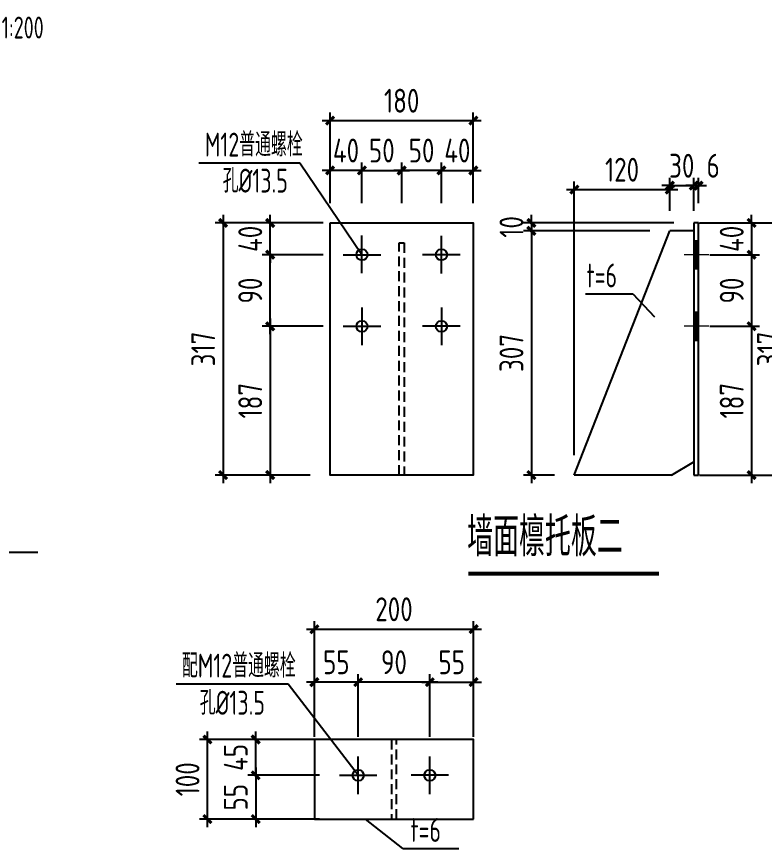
# Model space of a CAD drawing. Extents: x 180850 to 1399066, y 113487 to 334416.
# Drawn here: x 1097858 to 1116649, y 174952 to 195868 of the extents above; entities that cross this region are included whole.
import ezdxf

# ---------------------------------------------------------------- set-up
doc = ezdxf.new("R2010")
doc.units = 0
doc.header["$LTSCALE"] = 1000
doc.linetypes.add('DASHED', pattern=[0.75, 0.5, -0.25])
doc.linetypes.add('DOTE', pattern=[2.42, 2, -0.2, 0.02, -0.2])
for name, color, linetype in [('AXIS', 3, 'Continuous'), ('DOTE', 1, 'Continuous'), ('NUM', 7, 'Continuous'), ('PUB_TEXT', 7, 'Continuous'), ('PZ', 202, 'Continuous'), ('板', 243, 'Continuous'), ('框线', 252, 'Continuous')]:
    doc.layers.add(name, color=color, linetype=linetype)
doc.layers.add('螺栓', color=15, linetype='Continuous', lineweight=18)
doc.styles.add('TSSD_Dimension', font='Tssdeng.shx', dxfattribs={"width": 0.8, "bigfont": 'hztxt.shx'})
doc.styles.add('TSSD_Norm', font='tssdeng.shx', dxfattribs={"bigfont": 'hztxt.shx'})
doc.styles.add('标准字体', font='tssdeng.shx', dxfattribs={"width": 0.7, "bigfont": 'tssdchn.shx'})
doc.dimstyles.new('TSSD_20_200', dxfattribs={"dimtxt": 600, "dimasz": 200, "dimexe": 200, "dimexo": 500, "dimgap": 200, "dimtad": 1, "dimdec": 0, "dimlfac": 0.05, "dimzin": 0, "dimdsep": 46, "dimtxsty": 'TSSD_Dimension', "dimblk": 'ARCHTICK', "dimblk1": 'ARCHTICK', "dimblk2": 'ARCHTICK', "dimcen": 0, "dimdle": 200, "dimclrt": 7, "dimadec": 0, "dimazin": 0, "dimtfac": 1, "dimtdec": 0, "dimtix": 1, "dimtmove": 2, "dimatfit": 3, "dimfxl": 1, "dimtolj": 1, "dimtzin": 0, "dimarcsym": 0})

# ---------------------------------------------------------------- blocks, each defined once
blk = doc.blocks.new('_ArchTick')
at = {"color": 0, "linetype": 'ByBlock', "const_width": 0.4}
blk.add_lwpolyline([(-0.5, -0.5), (0.5, 0.5)], dxfattribs=at)
blk = doc.blocks.new('*D791')
at = {"layer": 'AXIS', "color": 0, "linetype": 'ByBlock', "lineweight": -2, "transparency": 16777216}
for p, q in [((1104229, 188280), (1104229, 184140)), ((1105563, 188080), (1104029, 188080)), ((1105235, 184340), (1104029, 184340))]:
    blk.add_line(p, q, dxfattribs=at)
at = {"layer": 'Defpoints', "color": 0, "linetype": 'ByBlock', "transparency": 16777216}
for p in [(1106063, 188080), (1104229, 184340), (1105735, 184340)]:
    blk.add_point(p, dxfattribs=at)
at = {"layer": 'AXIS', "color": 0, "linetype": 'ByBlock', "lineweight": -2, "transparency": 16777216, "xscale": 200, "yscale": 200, "zscale": 200}
for p, rotation in [((1104229, 188080), 90), ((1104229, 184340), 270)]:
    blk.add_blockref('_ArchTick', p, dxfattribs=dict(at, rotation=rotation))
at = {"layer": 'AXIS', "color": 7, "linetype": 'ByBlock', "transparency": 16777216, "insert": (1103729, 186210), "char_height": 600, "attachment_point": 5, "rotation": 90, "style": 'TSSD_Dimension'}
blk.add_mtext('\\A1;187', dxfattribs=at)
blk = doc.blocks.new('*D792')
at = {"layer": 'AXIS', "color": 0, "linetype": 'ByBlock', "lineweight": -2, "transparency": 16777216}
for p, q in [((1104229, 187880), (1104229, 190080)), ((1105563, 189880), (1104029, 189880)), ((1105563, 188080), (1104029, 188080))]:
    blk.add_line(p, q, dxfattribs=at)
at = {"layer": 'Defpoints', "color": 0, "linetype": 'ByBlock', "transparency": 16777216}
for p in [(1104229, 189880), (1106063, 189880), (1106063, 188080)]:
    blk.add_point(p, dxfattribs=at)
at = {"layer": 'AXIS', "color": 0, "linetype": 'ByBlock', "lineweight": -2, "transparency": 16777216, "xscale": 200, "yscale": 200, "zscale": 200}
for p, rotation in [((1104229, 189880), 90), ((1104229, 188080), 270)]:
    blk.add_blockref('_ArchTick', p, dxfattribs=dict(at, rotation=rotation))
at = {"layer": 'AXIS', "color": 7, "linetype": 'ByBlock', "transparency": 16777216, "insert": (1103729, 188980), "char_height": 600, "attachment_point": 5, "rotation": 90, "style": 'TSSD_Dimension'}
blk.add_mtext('\\A1;90', dxfattribs=at)
blk = doc.blocks.new('*D726')
at = {"layer": 'AXIS', "color": 0, "linetype": 'ByBlock', "lineweight": -2, "transparency": 16777216}
for p, q in [((1107535, 191180), (1107535, 192200)), ((1108533, 191180), (1108533, 192200)), ((1107535, 192000), (1107335, 192000)), ((1108533, 192000), (1107535, 192000)), ((1108533, 192000), (1108733, 192000))]:
    blk.add_line(p, q, dxfattribs=at)
at = {"layer": 'Defpoints', "color": 0, "linetype": 'ByBlock', "transparency": 16777216}
for p in [(1107535, 192000), (1107535, 190680), (1108533, 190680)]:
    blk.add_point(p, dxfattribs=at)
at = {"layer": 'AXIS', "color": 0, "linetype": 'ByBlock', "lineweight": -2, "transparency": 16777216, "xscale": 200, "yscale": 200, "zscale": 200}
blk.add_blockref('_ArchTick', (1107535, 192000), dxfattribs=at)
at = {"layer": 'AXIS', "color": 0, "linetype": 'ByBlock', "lineweight": -2, "transparency": 16777216, "xscale": 200, "yscale": 200, "zscale": 200, "rotation": 180}
blk.add_blockref('_ArchTick', (1108533, 192000), dxfattribs=at)
at = {"layer": 'AXIS', "color": 7, "linetype": 'ByBlock', "transparency": 16777216, "insert": (1108034, 192500), "char_height": 600, "attachment_point": 5, "style": 'TSSD_Dimension'}
blk.add_mtext('\\A1;50', dxfattribs=at)
blk = doc.blocks.new('*D727')
at = {"layer": 'AXIS', "color": 0, "linetype": 'ByBlock', "lineweight": -2, "transparency": 16777216}
for p, q in [((1106535, 191180), (1106535, 192200)), ((1107535, 191180), (1107535, 192200)), ((1106535, 192000), (1106335, 192000)), ((1106535, 192000), (1107535, 192000)), ((1107535, 192000), (1107735, 192000))]:
    blk.add_line(p, q, dxfattribs=at)
at = {"layer": 'Defpoints', "color": 0, "linetype": 'ByBlock', "transparency": 16777216}
for p in [(1107535, 192000), (1106535, 190680), (1107535, 190680)]:
    blk.add_point(p, dxfattribs=at)
at = {"layer": 'AXIS', "color": 0, "linetype": 'ByBlock', "lineweight": -2, "transparency": 16777216, "xscale": 200, "yscale": 200, "zscale": 200}
blk.add_blockref('_ArchTick', (1106535, 192000), dxfattribs=at)
at = {"layer": 'AXIS', "color": 0, "linetype": 'ByBlock', "lineweight": -2, "transparency": 16777216, "xscale": 200, "yscale": 200, "zscale": 200, "rotation": 180}
blk.add_blockref('_ArchTick', (1107535, 192000), dxfattribs=at)
at = {"layer": 'AXIS', "color": 7, "linetype": 'ByBlock', "transparency": 16777216, "insert": (1107035, 192500), "char_height": 600, "attachment_point": 5, "style": 'TSSD_Dimension'}
blk.add_mtext('\\A1;50', dxfattribs=at)
blk = doc.blocks.new('*D728')
at = {"layer": 'AXIS', "color": 0, "linetype": 'ByBlock', "lineweight": -2, "transparency": 16777216}
for p, q in [((1105735, 191180), (1105735, 192200)), ((1106535, 191180), (1106535, 192200)), ((1105735, 192000), (1105535, 192000)), ((1106535, 192000), (1105735, 192000)), ((1106535, 192000), (1106735, 192000))]:
    blk.add_line(p, q, dxfattribs=at)
at = {"layer": 'Defpoints', "color": 0, "linetype": 'ByBlock', "transparency": 16777216}
for p in [(1105735, 192000), (1105735, 190680), (1106535, 190680)]:
    blk.add_point(p, dxfattribs=at)
at = {"layer": 'AXIS', "color": 0, "linetype": 'ByBlock', "lineweight": -2, "transparency": 16777216, "xscale": 200, "yscale": 200, "zscale": 200}
blk.add_blockref('_ArchTick', (1105735, 192000), dxfattribs=at)
at = {"layer": 'AXIS', "color": 0, "linetype": 'ByBlock', "lineweight": -2, "transparency": 16777216, "xscale": 200, "yscale": 200, "zscale": 200, "rotation": 180}
blk.add_blockref('_ArchTick', (1106535, 192000), dxfattribs=at)
at = {"layer": 'AXIS', "color": 7, "linetype": 'ByBlock', "transparency": 16777216, "insert": (1106135, 192500), "char_height": 600, "attachment_point": 5, "style": 'TSSD_Dimension'}
blk.add_mtext('\\A1;40', dxfattribs=at)
blk = doc.blocks.new('*D729')
at = {"layer": 'AXIS', "color": 0, "linetype": 'ByBlock', "lineweight": -2, "transparency": 16777216}
for p, q in [((1108534, 191180), (1108534, 192200)), ((1109335, 191180), (1109335, 192200)), ((1108534, 192000), (1108334, 192000)), ((1108534, 192000), (1109335, 192000)), ((1109335, 192000), (1109535, 192000))]:
    blk.add_line(p, q, dxfattribs=at)
at = {"layer": 'Defpoints', "color": 0, "linetype": 'ByBlock', "transparency": 16777216}
for p in [(1109335, 192000), (1108534, 190680), (1109335, 190680)]:
    blk.add_point(p, dxfattribs=at)
at = {"layer": 'AXIS', "color": 0, "linetype": 'ByBlock', "lineweight": -2, "transparency": 16777216, "xscale": 200, "yscale": 200, "zscale": 200}
blk.add_blockref('_ArchTick', (1108534, 192000), dxfattribs=at)
at = {"layer": 'AXIS', "color": 0, "linetype": 'ByBlock', "lineweight": -2, "transparency": 16777216, "xscale": 200, "yscale": 200, "zscale": 200, "rotation": 180}
blk.add_blockref('_ArchTick', (1109335, 192000), dxfattribs=at)
at = {"layer": 'AXIS', "color": 7, "linetype": 'ByBlock', "transparency": 16777216, "insert": (1108934, 192500), "char_height": 600, "attachment_point": 5, "style": 'TSSD_Dimension'}
blk.add_mtext('\\A1;40', dxfattribs=at)
blk = doc.blocks.new('*D730')
at = {"layer": 'AXIS', "color": 0, "linetype": 'ByBlock', "lineweight": -2, "transparency": 16777216}
for p, q in [((1105735, 191180), (1105735, 193453)), ((1109335, 191180), (1109335, 193453)), ((1105535, 193253), (1109535, 193253))]:
    blk.add_line(p, q, dxfattribs=at)
at = {"layer": 'Defpoints', "color": 0, "linetype": 'ByBlock', "transparency": 16777216}
for p in [(1109335, 193253), (1105735, 190680), (1109335, 190680)]:
    blk.add_point(p, dxfattribs=at)
at = {"layer": 'AXIS', "color": 0, "linetype": 'ByBlock', "lineweight": -2, "transparency": 16777216, "xscale": 200, "yscale": 200, "zscale": 200, "rotation": 180}
blk.add_blockref('_ArchTick', (1105735, 193253), dxfattribs=at)
at = {"layer": 'AXIS', "color": 0, "linetype": 'ByBlock', "lineweight": -2, "transparency": 16777216, "xscale": 200, "yscale": 200, "zscale": 200}
blk.add_blockref('_ArchTick', (1109335, 193253), dxfattribs=at)
at = {"layer": 'AXIS', "color": 7, "linetype": 'ByBlock', "transparency": 16777216, "insert": (1107535, 193753), "char_height": 600, "attachment_point": 5, "style": 'TSSD_Dimension'}
blk.add_mtext('\\A1;180', dxfattribs=at)
blk = doc.blocks.new('*D731')
at = {"layer": 'AXIS', "color": 0, "linetype": 'ByBlock', "lineweight": -2, "transparency": 16777216}
for p, q in [((1103046, 190880), (1103046, 184140)), ((1105235, 190680), (1102846, 190680)), ((1105235, 184340), (1102846, 184340))]:
    blk.add_line(p, q, dxfattribs=at)
at = {"layer": 'Defpoints', "color": 0, "linetype": 'ByBlock', "transparency": 16777216}
for p in [(1105735, 190680), (1103046, 184340), (1105735, 184340)]:
    blk.add_point(p, dxfattribs=at)
at = {"layer": 'AXIS', "color": 0, "linetype": 'ByBlock', "lineweight": -2, "transparency": 16777216, "xscale": 200, "yscale": 200, "zscale": 200}
for p, rotation in [((1103046, 190680), 90), ((1103046, 184340), 270)]:
    blk.add_blockref('_ArchTick', p, dxfattribs=dict(at, rotation=rotation))
at = {"layer": 'AXIS', "color": 7, "linetype": 'ByBlock', "transparency": 16777216, "insert": (1102546, 187510), "char_height": 600, "attachment_point": 5, "rotation": 90, "style": 'TSSD_Dimension'}
blk.add_mtext('\\A1;317', dxfattribs=at)
blk = doc.blocks.new('*D793')
at = {"layer": 'AXIS', "color": 0, "linetype": 'ByBlock', "lineweight": -2, "transparency": 16777216}
for p, q in [((1104229, 190680), (1104229, 190880)), ((1105563, 190680), (1104029, 190680)), ((1104229, 189880), (1104229, 190680)), ((1105563, 189880), (1104029, 189880)), ((1104229, 189880), (1104229, 189680))]:
    blk.add_line(p, q, dxfattribs=at)
at = {"layer": 'Defpoints', "color": 0, "linetype": 'ByBlock', "transparency": 16777216}
for p in [(1104229, 190680), (1106063, 190680), (1106063, 189880)]:
    blk.add_point(p, dxfattribs=at)
at = {"layer": 'AXIS', "color": 0, "linetype": 'ByBlock', "lineweight": -2, "transparency": 16777216, "xscale": 200, "yscale": 200, "zscale": 200}
for p, rotation in [((1104229, 190680), 270), ((1104229, 189880), 90)]:
    blk.add_blockref('_ArchTick', p, dxfattribs=dict(at, rotation=rotation))
at = {"layer": 'AXIS', "color": 7, "linetype": 'ByBlock', "transparency": 16777216, "insert": (1103729, 190280), "char_height": 600, "attachment_point": 5, "rotation": 90, "style": 'TSSD_Dimension'}
blk.add_mtext('\\A1;40', dxfattribs=at)
blk = doc.blocks.new('*D732')
at = {"layer": 'AXIS', "color": 0, "linetype": 'ByBlock', "lineweight": -2, "transparency": 16777216}
for p, q in [((1117266, 190880), (1117266, 184140)), ((1115020, 190680), (1117466, 190680)), ((1115020, 184340), (1117466, 184340))]:
    blk.add_line(p, q, dxfattribs=at)
at = {"layer": 'Defpoints', "color": 0, "linetype": 'ByBlock', "transparency": 16777216}
for p in [(1114520, 190680), (1114520, 184340), (1117266, 184340)]:
    blk.add_point(p, dxfattribs=at)
at = {"layer": 'AXIS', "color": 0, "linetype": 'ByBlock', "lineweight": -2, "transparency": 16777216, "xscale": 200, "yscale": 200, "zscale": 200}
for p, rotation in [((1117266, 190680), 90), ((1117266, 184340), 270)]:
    blk.add_blockref('_ArchTick', p, dxfattribs=dict(at, rotation=rotation))
at = {"layer": 'AXIS', "color": 7, "linetype": 'ByBlock', "transparency": 16777216, "insert": (1116766, 187510), "char_height": 600, "attachment_point": 5, "rotation": 90, "style": 'TSSD_Dimension'}
blk.add_mtext('\\A1;317', dxfattribs=at)
blk = doc.blocks.new('*D733')
at = {"layer": 'AXIS', "color": 0, "linetype": 'ByBlock', "lineweight": -2, "transparency": 16777216}
for p, q in [((1114273, 190980), (1114273, 191818)), ((1114873, 190980), (1114873, 191818)), ((1114273, 191618), (1114073, 191618)), ((1114273, 191618), (1114873, 191618)), ((1114873, 191618), (1115073, 191618))]:
    blk.add_line(p, q, dxfattribs=at)
at = {"layer": 'Defpoints', "color": 0, "linetype": 'ByBlock', "transparency": 16777216}
for p in [(1114873, 191618), (1114273, 190480), (1114873, 190480)]:
    blk.add_point(p, dxfattribs=at)
at = {"layer": 'AXIS', "color": 0, "linetype": 'ByBlock', "lineweight": -2, "transparency": 16777216, "xscale": 200, "yscale": 200, "zscale": 200}
blk.add_blockref('_ArchTick', (1114273, 191618), dxfattribs=at)
at = {"layer": 'AXIS', "color": 0, "linetype": 'ByBlock', "lineweight": -2, "transparency": 16777216, "xscale": 200, "yscale": 200, "zscale": 200, "rotation": 180}
blk.add_blockref('_ArchTick', (1114873, 191618), dxfattribs=at)
at = {"layer": 'AXIS', "color": 7, "linetype": 'ByBlock', "transparency": 16777216, "insert": (1114573, 192118), "char_height": 600, "attachment_point": 5, "style": 'TSSD_Dimension'}
blk.add_mtext('\\A1;30', dxfattribs=at)
blk = doc.blocks.new('*D734')
at = {"layer": 'AXIS', "color": 0, "linetype": 'ByBlock', "lineweight": -2, "transparency": 16777216}
for p, q in [((1116329, 188280), (1116329, 184140)), ((1115282, 188080), (1116529, 188080)), ((1115020, 184340), (1116529, 184340))]:
    blk.add_line(p, q, dxfattribs=at)
at = {"layer": 'Defpoints', "color": 0, "linetype": 'ByBlock', "transparency": 16777216}
for p in [(1114782, 188080), (1114520, 184340), (1116329, 184340)]:
    blk.add_point(p, dxfattribs=at)
at = {"layer": 'AXIS', "color": 0, "linetype": 'ByBlock', "lineweight": -2, "transparency": 16777216, "xscale": 200, "yscale": 200, "zscale": 200}
for p, rotation in [((1116329, 188080), 90), ((1116329, 184340), 270)]:
    blk.add_blockref('_ArchTick', p, dxfattribs=dict(at, rotation=rotation))
at = {"layer": 'AXIS', "color": 7, "linetype": 'ByBlock', "transparency": 16777216, "insert": (1115829, 186210), "char_height": 600, "attachment_point": 5, "rotation": 90, "style": 'TSSD_Dimension'}
blk.add_mtext('\\A1;187', dxfattribs=at)
blk = doc.blocks.new('*D735')
at = {"layer": 'AXIS', "color": 0, "linetype": 'ByBlock', "lineweight": -2, "transparency": 16777216}
for p, q in [((1116329, 190080), (1116329, 187880)), ((1115282, 189880), (1116529, 189880)), ((1115282, 188080), (1116529, 188080))]:
    blk.add_line(p, q, dxfattribs=at)
at = {"layer": 'Defpoints', "color": 0, "linetype": 'ByBlock', "transparency": 16777216}
for p in [(1114782, 189880), (1114782, 188080), (1116329, 188080)]:
    blk.add_point(p, dxfattribs=at)
at = {"layer": 'AXIS', "color": 0, "linetype": 'ByBlock', "lineweight": -2, "transparency": 16777216, "xscale": 200, "yscale": 200, "zscale": 200}
for p, rotation in [((1116329, 189880), 90), ((1116329, 188080), 270)]:
    blk.add_blockref('_ArchTick', p, dxfattribs=dict(at, rotation=rotation))
at = {"layer": 'AXIS', "color": 7, "linetype": 'ByBlock', "transparency": 16777216, "insert": (1115829, 188980), "char_height": 600, "attachment_point": 5, "rotation": 90, "style": 'TSSD_Dimension'}
blk.add_mtext('\\A1;90', dxfattribs=at)
blk = doc.blocks.new('*D736')
at = {"layer": 'AXIS', "color": 0, "linetype": 'ByBlock', "lineweight": -2, "transparency": 16777216}
for p, q in [((1116329, 190680), (1116329, 190880)), ((1115020, 190680), (1116529, 190680)), ((1116329, 190680), (1116329, 189880)), ((1115282, 189880), (1116529, 189880)), ((1116329, 189880), (1116329, 189680))]:
    blk.add_line(p, q, dxfattribs=at)
at = {"layer": 'Defpoints', "color": 0, "linetype": 'ByBlock', "transparency": 16777216}
for p in [(1114520, 190680), (1114782, 189880), (1116329, 189880)]:
    blk.add_point(p, dxfattribs=at)
at = {"layer": 'AXIS', "color": 0, "linetype": 'ByBlock', "lineweight": -2, "transparency": 16777216, "xscale": 200, "yscale": 200, "zscale": 200}
for p, rotation in [((1116329, 190680), 270), ((1116329, 189880), 90)]:
    blk.add_blockref('_ArchTick', p, dxfattribs=dict(at, rotation=rotation))
at = {"layer": 'AXIS', "color": 7, "linetype": 'ByBlock', "transparency": 16777216, "insert": (1115829, 190280), "char_height": 600, "attachment_point": 5, "rotation": 90, "style": 'TSSD_Dimension'}
blk.add_mtext('\\A1;40', dxfattribs=at)
blk = doc.blocks.new('*D737')
at = {"layer": 'AXIS', "color": 0, "linetype": 'ByBlock', "lineweight": -2, "transparency": 16777216}
for p, q in [((1110794, 190680), (1110794, 184140)), ((1113773, 190480), (1110594, 190480)), ((1111373, 184340), (1110594, 184340))]:
    blk.add_line(p, q, dxfattribs=at)
at = {"layer": 'Defpoints', "color": 0, "linetype": 'ByBlock', "transparency": 16777216}
for p in [(1114273, 190480), (1110794, 184340), (1111873, 184340)]:
    blk.add_point(p, dxfattribs=at)
at = {"layer": 'AXIS', "color": 0, "linetype": 'ByBlock', "lineweight": -2, "transparency": 16777216, "xscale": 200, "yscale": 200, "zscale": 200}
for p, rotation in [((1110794, 190480), 90), ((1110794, 184340), 270)]:
    blk.add_blockref('_ArchTick', p, dxfattribs=dict(at, rotation=rotation))
at = {"layer": 'AXIS', "color": 7, "linetype": 'ByBlock', "transparency": 16777216, "insert": (1110294, 187410), "char_height": 600, "attachment_point": 5, "rotation": 90, "style": 'TSSD_Dimension'}
blk.add_mtext('\\A1;307', dxfattribs=at)
blk = doc.blocks.new('*D738')
at = {"layer": 'AXIS', "color": 0, "linetype": 'ByBlock', "lineweight": -2, "transparency": 16777216}
for p, q in [((1110794, 190680), (1110794, 190880)), ((1114373, 190680), (1110594, 190680)), ((1110794, 190680), (1110794, 190480)), ((1113773, 190480), (1110594, 190480)), ((1110794, 190480), (1110794, 190280))]:
    blk.add_line(p, q, dxfattribs=at)
at = {"layer": 'Defpoints', "color": 0, "linetype": 'ByBlock', "transparency": 16777216}
for p in [(1114873, 190680), (1110794, 190480), (1114273, 190480)]:
    blk.add_point(p, dxfattribs=at)
at = {"layer": 'AXIS', "color": 0, "linetype": 'ByBlock', "lineweight": -2, "transparency": 16777216, "xscale": 200, "yscale": 200, "zscale": 200}
for p, rotation in [((1110794, 190680), 270), ((1110794, 190480), 90)]:
    blk.add_blockref('_ArchTick', p, dxfattribs=dict(at, rotation=rotation))
at = {"layer": 'AXIS', "color": 7, "linetype": 'ByBlock', "transparency": 16777216, "insert": (1110294, 190580), "char_height": 600, "attachment_point": 5, "rotation": 90, "style": 'TSSD_Dimension'}
blk.add_mtext('\\A1;10', dxfattribs=at)
blk = doc.blocks.new('*D739')
at = {"layer": 'AXIS', "color": 0, "linetype": 'ByBlock', "lineweight": -2, "transparency": 16777216}
for p, q in [((1114873, 191180), (1114873, 191818)), ((1114993, 191180), (1114993, 191818)), ((1114873, 191618), (1114673, 191618)), ((1114873, 191618), (1114993, 191618)), ((1114993, 191618), (1115193, 191618))]:
    blk.add_line(p, q, dxfattribs=at)
at = {"layer": 'Defpoints', "color": 0, "linetype": 'ByBlock', "transparency": 16777216}
for p in [(1114993, 191618), (1114873, 190680), (1114993, 190680)]:
    blk.add_point(p, dxfattribs=at)
at = {"layer": 'AXIS', "color": 0, "linetype": 'ByBlock', "lineweight": -2, "transparency": 16777216, "xscale": 200, "yscale": 200, "zscale": 200}
blk.add_blockref('_ArchTick', (1114873, 191618), dxfattribs=at)
at = {"layer": 'AXIS', "color": 0, "linetype": 'ByBlock', "lineweight": -2, "transparency": 16777216, "xscale": 200, "yscale": 200, "zscale": 200, "rotation": 180}
blk.add_blockref('_ArchTick', (1114993, 191618), dxfattribs=at)
at = {"layer": 'AXIS', "color": 7, "linetype": 'ByBlock', "transparency": 16777216, "insert": (1115363, 192118), "char_height": 600, "attachment_point": 5, "style": 'TSSD_Dimension'}
blk.add_mtext('\\A1;6', dxfattribs=at)
blk = doc.blocks.new('*D740')
at = {"layer": 'AXIS', "color": 0, "linetype": 'ByBlock', "lineweight": -2, "transparency": 16777216}
for p, q in [((1111873, 184840), (1111873, 191718)), ((1114273, 190980), (1114273, 191718)), ((1111673, 191518), (1114473, 191518))]:
    blk.add_line(p, q, dxfattribs=at)
at = {"layer": 'Defpoints', "color": 0, "linetype": 'ByBlock', "transparency": 16777216}
for p in [(1114273, 191518), (1114273, 190480), (1111873, 184340)]:
    blk.add_point(p, dxfattribs=at)
at = {"layer": 'AXIS', "color": 0, "linetype": 'ByBlock', "lineweight": -2, "transparency": 16777216, "xscale": 200, "yscale": 200, "zscale": 200, "rotation": 180}
blk.add_blockref('_ArchTick', (1111873, 191518), dxfattribs=at)
at = {"layer": 'AXIS', "color": 0, "linetype": 'ByBlock', "lineweight": -2, "transparency": 16777216, "xscale": 200, "yscale": 200, "zscale": 200}
blk.add_blockref('_ArchTick', (1114273, 191518), dxfattribs=at)
at = {"layer": 'AXIS', "color": 7, "linetype": 'ByBlock', "transparency": 16777216, "insert": (1113073, 192018), "char_height": 600, "attachment_point": 5, "style": 'TSSD_Dimension'}
blk.add_mtext('\\A1;120', dxfattribs=at)
blk = doc.blocks.new('*D794')
at = {"layer": 'AXIS', "color": 0, "linetype": 'ByBlock', "lineweight": -2, "transparency": 16777216}
for p, q in [((1108241, 177761), (1108241, 179332)), ((1109341, 177761), (1109341, 179332)), ((1108041, 179132), (1109541, 179132))]:
    blk.add_line(p, q, dxfattribs=at)
at = {"layer": 'Defpoints', "color": 0, "linetype": 'ByBlock', "transparency": 16777216}
for p in [(1109341, 179132), (1108241, 177261), (1109341, 177261)]:
    blk.add_point(p, dxfattribs=at)
at = {"layer": 'AXIS', "color": 0, "linetype": 'ByBlock', "lineweight": -2, "transparency": 16777216, "xscale": 200, "yscale": 200, "zscale": 200, "rotation": 180}
blk.add_blockref('_ArchTick', (1108241, 179132), dxfattribs=at)
at = {"layer": 'AXIS', "color": 0, "linetype": 'ByBlock', "lineweight": -2, "transparency": 16777216, "xscale": 200, "yscale": 200, "zscale": 200}
blk.add_blockref('_ArchTick', (1109341, 179132), dxfattribs=at)
at = {"layer": 'AXIS', "color": 7, "linetype": 'ByBlock', "transparency": 16777216, "insert": (1108791, 179632), "char_height": 600, "attachment_point": 5, "style": 'TSSD_Dimension'}
blk.add_mtext('\\A1;55', dxfattribs=at)
blk = doc.blocks.new('*D795')
at = {"layer": 'AXIS', "color": 0, "linetype": 'ByBlock', "lineweight": -2, "transparency": 16777216}
for p, q in [((1106441, 177761), (1106441, 179332)), ((1108241, 177761), (1108241, 179332)), ((1108441, 179132), (1106241, 179132))]:
    blk.add_line(p, q, dxfattribs=at)
at = {"layer": 'Defpoints', "color": 0, "linetype": 'ByBlock', "transparency": 16777216}
for p in [(1106441, 179132), (1106441, 177261), (1108241, 177261)]:
    blk.add_point(p, dxfattribs=at)
at = {"layer": 'AXIS', "color": 0, "linetype": 'ByBlock', "lineweight": -2, "transparency": 16777216, "xscale": 200, "yscale": 200, "zscale": 200, "rotation": 180}
blk.add_blockref('_ArchTick', (1106441, 179132), dxfattribs=at)
at = {"layer": 'AXIS', "color": 0, "linetype": 'ByBlock', "lineweight": -2, "transparency": 16777216, "xscale": 200, "yscale": 200, "zscale": 200}
blk.add_blockref('_ArchTick', (1108241, 179132), dxfattribs=at)
at = {"layer": 'AXIS', "color": 7, "linetype": 'ByBlock', "transparency": 16777216, "insert": (1107341, 179632), "char_height": 600, "attachment_point": 5, "style": 'TSSD_Dimension'}
blk.add_mtext('\\A1;90', dxfattribs=at)
blk = doc.blocks.new('*D796')
at = {"layer": 'AXIS', "color": 0, "linetype": 'ByBlock', "lineweight": -2, "transparency": 16777216}
for p, q in [((1105341, 177761), (1105341, 179332)), ((1106441, 177761), (1106441, 179332)), ((1106641, 179132), (1105141, 179132))]:
    blk.add_line(p, q, dxfattribs=at)
at = {"layer": 'Defpoints', "color": 0, "linetype": 'ByBlock', "transparency": 16777216}
for p in [(1105341, 179132), (1105341, 177261), (1106441, 177261)]:
    blk.add_point(p, dxfattribs=at)
at = {"layer": 'AXIS', "color": 0, "linetype": 'ByBlock', "lineweight": -2, "transparency": 16777216, "xscale": 200, "yscale": 200, "zscale": 200, "rotation": 180}
blk.add_blockref('_ArchTick', (1105341, 179132), dxfattribs=at)
at = {"layer": 'AXIS', "color": 0, "linetype": 'ByBlock', "lineweight": -2, "transparency": 16777216, "xscale": 200, "yscale": 200, "zscale": 200}
blk.add_blockref('_ArchTick', (1106441, 179132), dxfattribs=at)
at = {"layer": 'AXIS', "color": 7, "linetype": 'ByBlock', "transparency": 16777216, "insert": (1105891, 179632), "char_height": 600, "attachment_point": 5, "style": 'TSSD_Dimension'}
blk.add_mtext('\\A1;55', dxfattribs=at)
blk = doc.blocks.new('*D797')
at = {"layer": 'AXIS', "color": 0, "linetype": 'ByBlock', "lineweight": -2, "transparency": 16777216}
for p, q in [((1103865, 177689), (1103865, 177889)), ((1105469, 177689), (1103665, 177689)), ((1103865, 176789), (1103865, 177689)), ((1105469, 176789), (1103665, 176789)), ((1103865, 176789), (1103865, 176589))]:
    blk.add_line(p, q, dxfattribs=at)
at = {"layer": 'Defpoints', "color": 0, "linetype": 'ByBlock', "transparency": 16777216}
for p in [(1103865, 177689), (1105969, 177689), (1105969, 176789)]:
    blk.add_point(p, dxfattribs=at)
at = {"layer": 'AXIS', "color": 0, "linetype": 'ByBlock', "lineweight": -2, "transparency": 16777216, "xscale": 200, "yscale": 200, "zscale": 200}
for p, rotation in [((1103865, 177689), 270), ((1103865, 176789), 90)]:
    blk.add_blockref('_ArchTick', p, dxfattribs=dict(at, rotation=rotation))
at = {"layer": 'AXIS', "color": 7, "linetype": 'ByBlock', "transparency": 16777216, "insert": (1103365, 177239), "char_height": 600, "attachment_point": 5, "rotation": 90, "style": 'TSSD_Dimension'}
blk.add_mtext('\\A1;45', dxfattribs=at)
blk = doc.blocks.new('*D741')
at = {"layer": 'AXIS', "color": 0, "linetype": 'ByBlock', "lineweight": -2, "transparency": 16777216}
for p, q in [((1102653, 175489), (1102653, 177889)), ((1104841, 177689), (1102453, 177689)), ((1104841, 175689), (1102453, 175689))]:
    blk.add_line(p, q, dxfattribs=at)
at = {"layer": 'Defpoints', "color": 0, "linetype": 'ByBlock', "transparency": 16777216}
for p in [(1102653, 177689), (1105341, 177689), (1105341, 175689)]:
    blk.add_point(p, dxfattribs=at)
at = {"layer": 'AXIS', "color": 0, "linetype": 'ByBlock', "lineweight": -2, "transparency": 16777216, "xscale": 200, "yscale": 200, "zscale": 200}
for p, rotation in [((1102653, 177689), 90), ((1102653, 175689), 270)]:
    blk.add_blockref('_ArchTick', p, dxfattribs=dict(at, rotation=rotation))
at = {"layer": 'AXIS', "color": 7, "linetype": 'ByBlock', "transparency": 16777216, "insert": (1102153, 176689), "char_height": 600, "attachment_point": 5, "rotation": 90, "style": 'TSSD_Dimension'}
blk.add_mtext('\\A1;100', dxfattribs=at)
blk = doc.blocks.new('*D742')
at = {"layer": 'AXIS', "color": 0, "linetype": 'ByBlock', "lineweight": -2, "transparency": 16777216}
for p, q in [((1105341, 178189), (1105341, 180664)), ((1109341, 178189), (1109341, 180664)), ((1105141, 180464), (1109541, 180464))]:
    blk.add_line(p, q, dxfattribs=at)
at = {"layer": 'Defpoints', "color": 0, "linetype": 'ByBlock', "transparency": 16777216}
for p in [(1109341, 180464), (1105341, 177689), (1109341, 177689)]:
    blk.add_point(p, dxfattribs=at)
at = {"layer": 'AXIS', "color": 0, "linetype": 'ByBlock', "lineweight": -2, "transparency": 16777216, "xscale": 200, "yscale": 200, "zscale": 200, "rotation": 180}
blk.add_blockref('_ArchTick', (1105341, 180464), dxfattribs=at)
at = {"layer": 'AXIS', "color": 0, "linetype": 'ByBlock', "lineweight": -2, "transparency": 16777216, "xscale": 200, "yscale": 200, "zscale": 200}
blk.add_blockref('_ArchTick', (1109341, 180464), dxfattribs=at)
at = {"layer": 'AXIS', "color": 7, "linetype": 'ByBlock', "transparency": 16777216, "insert": (1107341, 180964), "char_height": 600, "attachment_point": 5, "style": 'TSSD_Dimension'}
blk.add_mtext('\\A1;200', dxfattribs=at)
blk = doc.blocks.new('*D780')
at = {"layer": 'AXIS', "color": 0, "linetype": 'ByBlock', "lineweight": -2, "transparency": 16777216}
for p, q in [((1103865, 176989), (1103865, 175489)), ((1105469, 176789), (1103665, 176789)), ((1105469, 175689), (1103665, 175689))]:
    blk.add_line(p, q, dxfattribs=at)
at = {"layer": 'Defpoints', "color": 0, "linetype": 'ByBlock', "transparency": 16777216}
for p in [(1105969, 176789), (1103865, 175689), (1105969, 175689)]:
    blk.add_point(p, dxfattribs=at)
at = {"layer": 'AXIS', "color": 0, "linetype": 'ByBlock', "lineweight": -2, "transparency": 16777216, "xscale": 200, "yscale": 200, "zscale": 200}
for p, rotation in [((1103865, 176789), 90), ((1103865, 175689), 270)]:
    blk.add_blockref('_ArchTick', p, dxfattribs=dict(at, rotation=rotation))
at = {"layer": 'AXIS', "color": 7, "linetype": 'ByBlock', "transparency": 16777216, "insert": (1103365, 176239), "char_height": 600, "attachment_point": 5, "rotation": 90, "style": 'TSSD_Dimension'}
blk.add_mtext('\\A1;55', dxfattribs=at)

msp = doc.modelspace()

# ---------------------------------------------------------------- linework, layer by layer
at = {"color": 3, "const_width": 100, "elevation": 0}
msp.add_lwpolyline([(1109210.42, 181857.55), (1114003.13, 181857.55)], dxfattribs=at)
at = {"layer": 'AXIS', "linetype": 'ByBlock'}
for p, q in [((1104977.67, 192185.89), (1102438.73, 192185.89)), ((1106534.9, 189879.82), (1104977.67, 192185.89)), ((1112151.47, 188896.06), (1113343.29, 188896.06)), ((1113343.29, 188896.06), (1113884.87, 188319.77)), ((1104685.08, 179084.03), (1101863.15, 179084.03)), ((1106441.08, 176789.03), (1104685.08, 179084.03)), ((1107563.65, 174952.25), (1106622.34, 175689.05)), ((1107563.65, 174952.25), (1108974.32, 174952.25))]:
    msp.add_line(p, q, dxfattribs=at)
at = {"layer": 'DOTE', "linetype": 'DOTE'}
msp.add_line((1061057.98, 182399.97), (1098392.34, 182399.97), dxfattribs=at)
at = {"layer": 'PZ'}
for p, q in [((1114993.36, 190679.75), (1114873.36, 190679.75)), ((1114873.36, 190679.75), (1114873.36, 184339.75)), ((1114993.36, 184339.75), (1114993.36, 190679.75)), ((1111873.36, 184339.75), (1114273.36, 190479.75)), ((1114873.36, 190479.75), (1114273.36, 190479.75)), ((1114319.51, 184339.75), (1114873.36, 184673.91)), ((1114319.51, 184339.75), (1111873.36, 184339.75)), ((1114873.36, 184339.75), (1114993.36, 184339.75))]:
    msp.add_line(p, q, dxfattribs=at)
msp.add_lwpolyline([(1109341, 175689.03), (1109341.1, 177689.03), (1105341.11, 177689.05), (1105341, 175689.05)], close=True, dxfattribs=at)
for centre in [(1106534.9, 189879.82), (1108533.42, 189879.75), (1106534.9, 188079.82), (1108533.42, 188079.75), (1106441.08, 176789.03), (1108241.08, 176789.03)]:
    msp.add_circle(centre, 140, dxfattribs=at)
at = {"layer": '板', "linetype": 'DASHED', "ltscale": 0.5}
for p, q in [((1107474.54, 184339.75), (1107474.54, 190179.75)), ((1107474.54, 190179.75), (1107594.54, 190179.75)), ((1107594.54, 190179.75), (1107594.54, 184339.75)), ((1107594.54, 184339.75), (1107474.54, 184339.75)), ((1107280.98, 177689.04), (1107281.03, 175689.04)), ((1107401.03, 175689.04), (1107400.98, 177689.04)), ((1107281.03, 175689.04), (1107401.03, 175689.04))]:
    msp.add_line(p, q, dxfattribs=at)
at = {"layer": '板', "ltscale": 0.5, "elevation": 0}
msp.add_lwpolyline([(1105734.54, 190679.75), (1109334.54, 190679.75), (1109334.54, 184339.75), (1105734.54, 184339.75)], close=True, dxfattribs=at)
at = {"layer": '框线'}
for p, q in [((1106534.9, 189416.28), (1106534.9, 190360.55)), ((1108533.42, 189407.62), (1108533.42, 190351.89)), ((1106062.77, 189879.82), (1107007.04, 189879.82)), ((1109005.56, 189879.75), (1108061.29, 189879.75)), ((1106534.9, 188551.96), (1106534.9, 187607.69)), ((1108533.42, 188551.89), (1108533.42, 187607.62)), ((1106062.77, 188079.82), (1107007.04, 188079.82)), ((1109005.56, 188079.75), (1108061.29, 188079.75)), ((1106441.08, 176316.89), (1106441.08, 177261.16)), ((1108241.08, 176316.89), (1108241.08, 177261.16)), ((1105968.94, 176789.03), (1106913.21, 176789.03)), ((1108713.21, 176789.03), (1107768.94, 176789.03))]:
    msp.add_line(p, q, dxfattribs=at)
at = {"layer": '螺栓'}
for p, q in [((1115255.54, 189879.75), (1114635.93, 189879.75)), ((1115255.54, 188079.75), (1114635.93, 188079.75))]:
    msp.add_line(p, q, dxfattribs=at)
at = {"layer": '螺栓', "const_width": 750, "elevation": 0}
for points in [[(1114873.36, 189879.75), (1114993.36, 189879.75)], [(1114873.36, 188079.75), (1114993.36, 188079.75)]]:
    msp.add_lwpolyline(points, dxfattribs=at)

# ---------------------------------------------------------------- texts
at = {"style": '标准字体', "width": 0.7}
msp.add_text('墙面檩托板二', height=980, dxfattribs=at).set_placement((1109180.07, 182296.12))
at = {"layer": 'AXIS', "linetype": 'ByBlock', "style": '标准字体', "width": 0.7}
msp.add_text('t=6', height=600, dxfattribs=at).set_placement((1112180.85, 189058.74))
at = {"layer": 'NUM', "style": 'TSSD_Norm', "width": 0.7}
msp.add_text('1:200', height=550, dxfattribs=at).set_placement((1097480.46, 195317.62))
at = {"layer": 'PUB_TEXT', "style": '标准字体', "width": 0.7}
for s, p in [('M12普通螺栓', (1102586.73, 192349.89)), ('孔%%c13.5', (1103035.71, 191443)), ('配M12普通螺栓', (1102011.15, 179248.03)), ('孔%%c13.5', (1102460.13, 178313.03)), ('t=6', (1107755.77, 175114.93))]:
    msp.add_text(s, height=600, dxfattribs=at).set_placement(p)

# ---------------------------------------------------------------- dimensions: what is measured, and where the dimension line sits
at = {"layer": 'AXIS', "linetype": 'ByBlock'}
for base, p1, p2, picture, middle in [((1109334.54, 193253), (1105734.54, 190679.75), (1109334.54, 190679.75), '*D730', (1107534.54, 193753)), ((1109334.54, 191999.91), (1108534.17, 190679.75), (1109334.54, 190679.75), '*D729', (1108934.35, 192499.91)), ((1114873.36, 191617.75), (1114273.36, 190479.75), (1114873.36, 190479.75), '*D733', (1114573.36, 192117.75)), ((1114273.36, 191517.75), (1111873.36, 184339.75), (1114273.36, 190479.75), '*D740', (1113073.36, 192017.75)), ((1109341.02, 180464.45), (1105341.03, 177689.03), (1109341.02, 177689.05), '*D742', (1107341.03, 180964.45)), ((1105341.08, 179131.94), (1106441.08, 177261.16), (1105341.08, 177261.16), '*D796', (1105891.08, 179631.94)), ((1106441.08, 179131.94), (1108241.08, 177261.16), (1106441.08, 177261.16), '*D795', (1107341.08, 179631.94)), ((1109341.08, 179131.94), (1108241.08, 177261.16), (1109341.08, 177261.16), '*D794', (1108791.08, 179631.94))]:
    dim = msp.add_linear_dim(base=base, p1=p1, p2=p2, dimstyle='TSSD_20_200', dxfattribs=at)
    dim.commit()
    dim.dimension.update_dxf_attribs({"geometry": picture, "text_midpoint": middle})
for base, p1, p2, angle, picture, middle in [((1105734.54, 191999.91), (1106534.9, 190679.75), (1105734.54, 190679.75), 180, '*D728', (1106134.72, 192499.91)), ((1107534.54, 191999.91), (1106534.9, 190679.75), (1107534.54, 190679.75), 180, '*D727', (1107034.72, 192499.91)), ((1107534.54, 191999.91), (1108533.42, 190679.68), (1107534.54, 190679.68), 180, '*D726', (1108033.98, 192499.91)), ((1110794.46, 190479.75), (1114873.36, 190679.75), (1114273.36, 190479.75), 90, '*D738', (1110294.46, 190579.75)), ((1103045.62, 184339.75), (1105734.54, 190679.75), (1105734.54, 184339.75), 90, '*D731', (1102545.62, 187509.75)), ((1104228.8, 190679.75), (1106062.77, 189879.82), (1106062.77, 190679.75), 90, '*D793', (1103728.8, 190279.79)), ((1117266.11, 184339.75), (1114519.51, 190679.75), (1114519.51, 184339.75), 90, '*D732', (1116766.11, 187509.75)), ((1116329.26, 189879.75), (1114519.51, 190679.75), (1114781.69, 189879.75), 90, '*D736', (1115829.26, 190279.75)), ((1110794.46, 184339.75), (1114273.36, 190479.75), (1111873.36, 184339.75), 90, '*D737', (1110294.46, 187409.75)), ((1104228.8, 189879.82), (1106062.77, 188079.82), (1106062.77, 189879.82), 270, '*D792', (1103728.8, 188979.82)), ((1116329.26, 188079.75), (1114781.69, 189879.75), (1114781.69, 188079.75), 90, '*D735', (1115829.26, 188979.75)), ((1104228.8, 184339.75), (1106062.77, 188079.82), (1105734.54, 184339.75), 270, '*D791', (1103728.8, 186209.79)), ((1116329.26, 184339.75), (1114781.69, 188079.75), (1114519.51, 184339.75), 90, '*D734', (1115829.26, 186209.75)), ((1102652.65, 177689.03), (1105341, 175689.05), (1105341.03, 177689.03), 90, '*D741', (1102152.65, 176689.04)), ((1103864.7, 177689.03), (1105968.94, 176789.03), (1105968.94, 177689.03), 90, '*D797', (1103364.7, 177239.03)), ((1103864.7, 175689.05), (1105968.94, 176789.03), (1105968.94, 175689.05), 270, '*D780', (1103364.7, 176239.04))]:
    dim = msp.add_linear_dim(base=base, p1=p1, p2=p2, angle=angle, dimstyle='TSSD_20_200', dxfattribs=at)
    dim.commit()
    dim.dimension.update_dxf_attribs({"geometry": picture, "text_midpoint": middle})
dim = msp.add_linear_dim(base=(1114993.36, 191617.75), p1=(1114873.36, 190679.75), p2=(1114993.36, 190679.75), dimstyle='TSSD_20_200', dxfattribs=at)
dim.commit()
dim.dimension.update_dxf_attribs({"geometry": '*D739', "text_midpoint": (1115363.36, 192117.75), "dimtype": 160})

doc.saveas('drawing.dxf')
